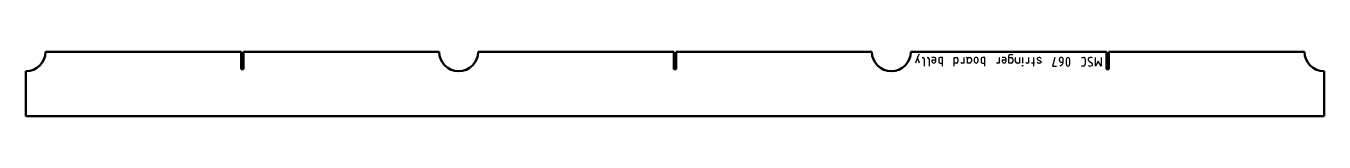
# Model space of a CAD drawing. Header units: millimetres. Extents: x 0 to 1500, y -31 to 44.
import ezdxf

# ---------------------------------------------------------------- set-up
doc = ezdxf.new("R2010")
doc.units = ezdxf.units.MM
doc.layers.add('IV_MARK_SURFACE', color=2, linetype='Continuous', lineweight=25)
doc.layers.add('IV_OUTER_PROFILE', color=7, linetype='Continuous', lineweight=50)

msp = doc.modelspace()

# ---------------------------------------------------------------- linework, layer by layer
at = {"layer": 'IV_MARK_SURFACE'}
for p, q in [((1030.3, 37.4), (1028, 30.7)), ((1030.8, 39.1), (1030.3, 37.4)), ((1032.5, 30.7), (1030.3, 37.4)), ((1035.8, 37.4), (1036.4, 37.4)), ((1038, 35.7), (1038, 27.4)), ((1041.4, 37.4), (1041.9, 37.4)), ((1043.6, 35.7), (1043.6, 27.4)), ((1049.7, 37.4), (1046.9, 37.4)), ((1051.4, 34.1), (1046.9, 34.1)), ((1046.9, 34.1), (1046.9, 33)), ((1051.4, 34.1), (1051.4, 35.7)), ((1051.4, 33), (1051.4, 34.1)), ((1054.7, 35.7), (1054.7, 32.4)), ((1059.1, 37.4), (1056.4, 37.4)), ((1056.4, 30.7), (1059.1, 30.7)), ((1059.1, 30.7), (1059.1, 37.4)), ((1059.1, 27.4), (1059.1, 30.7)), ((1072.5, 30.7), (1072.5, 37.4)), ((1072.5, 37.4), (1075.3, 37.4)), ((1075.3, 30.7), (1072.5, 30.7)), ((1072.5, 27.4), (1072.5, 30.7)), ((1076.9, 35.7), (1076.9, 32.4)), ((1083.6, 30.7), (1081.4, 30.7)), ((1083.6, 37.4), (1083.6, 30.7)), ((1088, 35.7), (1088, 36.3)), ((1088, 30.7), (1088, 35.7)), ((1090.3, 30.7), (1088, 30.7)), ((1089.7, 37.4), (1090.8, 37.4)), ((1092.5, 35.7), (1092.5, 33)), ((1095.8, 35.2), (1095.8, 33)), ((1100.3, 33), (1100.3, 35.2)), ((1103.6, 35.7), (1103.6, 32.4)), ((1108, 37.4), (1105.3, 37.4)), ((1105.3, 30.7), (1108, 30.7)), ((1108, 30.7), (1108, 37.4)), ((1108, 27.4), (1108, 30.7)), ((1124.7, 30.7), (1122.5, 30.7)), ((1124.7, 37.4), (1124.7, 30.7)), ((1130.8, 37.4), (1128, 37.4)), ((1132.5, 34.1), (1128, 34.1)), ((1128, 34.1), (1128, 33)), ((1132.5, 34.1), (1132.5, 35.7)), ((1132.5, 33), (1132.5, 34.1)), ((1135.8, 37.4), (1135.8, 39.1)), ((1135.8, 37.4), (1138.6, 37.4)), ((1135.8, 30.7), (1135.8, 37.4)), ((1138.6, 30.7), (1135.8, 30.7)), ((1137.5, 40.7), (1140.3, 40.7)), ((1140.3, 35.7), (1140.3, 32.4)), ((1143.6, 32.4), (1143.6, 37.4)), ((1148, 30.7), (1145.3, 30.7)), ((1148, 37.4), (1148, 30.7)), ((1151.6, 37.4), (1151.6, 30.7)), ((1158.6, 30.7), (1156.4, 30.7)), ((1158.6, 37.4), (1158.6, 30.7)), ((1164.1, 30.7), (1161.9, 30.7)), ((1164.1, 37.4), (1164.1, 30.7)), ((1165.3, 30.7), (1164.1, 30.7)), ((1164.1, 30.7), (1164.1, 27.4)), ((1168.6, 36.3), (1168.6, 35.7)), ((1169.7, 34.6), (1171.9, 33.5)), ((1171.4, 37.4), (1170.3, 37.4)), ((1171.4, 30.7), (1170.3, 30.7)), ((1173, 32.4), (1173, 31.9)), ((1189.1, 37.4), (1186.4, 27.4)), ((1194.1, 35.2), (1194.1, 34.1)), ((1196.4, 31.9), (1198, 31.9)), ((1198.6, 33), (1198.6, 35.2)), ((1219.7, 37.4), (1221.9, 37.4)), ((1224.1, 35.2), (1224.1, 29.6)), ((1228.6, 33), (1231.4, 31.3)), ((1235.8, 27.4), (1235.8, 37.4)), ((1239.1, 33), (1235.8, 27.4)), ((1242.5, 27.4), (1239.1, 33)), ((1242.5, 37.4), (1242.5, 27.4)), ((1186.4, 27.4), (1190.8, 27.4)), ((1221.9, 27.4), (1219.7, 27.4))]:
    msp.add_line(p, q, dxfattribs=at)
msp.add_circle((1151.6, 27.7), 0.278, dxfattribs=at)
for centre, radius, start, end in [((1033.3, 38.3), 2.63, 108.4184, 161.5816), ((1036.4, 35.7), 1.67, 0, 90), ((1041.9, 35.7), 1.67, 0, 90), ((1049.1, 33), 2.22, 180, 0), ((1049.7, 35.7), 1.67, 0, 90), ((1056.4, 35.7), 1.67, 90, 180), ((1056.4, 32.4), 1.67, 180, 270), ((1075.3, 35.7), 1.67, 0, 90), ((1075.3, 32.4), 1.67, 270, 360), ((1081.4, 31.9), 1.11, 180, 270), ((1086.9, 36.3), 1.11, 0, 90), ((1089.7, 35.7), 1.67, 90, 180), ((1090.3, 33), 2.22, 270, 360), ((1090.8, 35.7), 1.67, 0, 90), ((1098, 35.2), 2.22, 0, 180), ((1098, 33), 2.22, 180, 0), ((1105.3, 35.7), 1.67, 90, 180), ((1105.3, 32.4), 1.67, 180, 270), ((1122.5, 31.9), 1.11, 180, 270), ((1130.3, 33), 2.22, 180, 0), ((1130.8, 35.7), 1.67, 0, 90), ((1137.5, 39.1), 1.67, 90, 180), ((1138.6, 35.7), 1.67, 0, 90), ((1138.6, 32.4), 1.67, 270, 360), ((1145.3, 32.4), 1.67, 180, 270), ((1156.4, 31.9), 1.11, 180, 270), ((1170.3, 35.6), 1.82, 90.3744, 157.0058), ((1170.4, 36.5), 2, 201.8601, 248.1399), ((1170.3, 32.6), 1.82, 202.9942, 269.6256), ((1171.4, 35.6), 1.82, 22.9942, 89.6256), ((1171.4, 32.6), 1.82, 270.3744, 337.0058), ((1171.2, 31.7), 2, 21.8601, 68.1399), ((1196.4, 35.2), 2.22, 0, 180), ((1196.4, 34.1), 2.22, 180, 270), ((1192.8, 32.7), 5.77, 294.8942, 3.1783), ((1215.9, 32.4), 14, 163.8661, 196.1339), ((1204.1, 35.6), 1.81, 23.0373, 156.9627), ((1192.4, 32.4), 14, 343.8661, 16.1339), ((1221.9, 35.2), 2.22, 0, 90), ((1229.8, 35), 2.39, 92.3685, 239.559), ((1230.4, 33.7), 3.74, 56.4174, 100.9627), ((1230.2, 29.4), 2.21, 319.6263, 59.2984), ((1204.1, 29.2), 1.8, 202.4119, 337.5881), ((1221.9, 29.6), 2.22, 270, 360), ((1229.7, 32.1), 4.69, 241.7153, 298.2847)]:
    msp.add_arc(centre, radius, start, end, dxfattribs=at)
at = {"layer": 'IV_OUTER_PROFILE'}
for p, q in [((22.5, 43.9), (248.5, 43.9)), ((248.5, 23.9), (248.5, 43.9)), ((251.5, 43.9), (477.5, 43.9)), ((251.5, 43.9), (251.5, 23.9)), ((522.5, 43.9), (748.5, 43.9)), ((748.5, 23.9), (748.5, 43.9)), ((751.5, 43.9), (977.5, 43.9)), ((751.5, 43.9), (751.5, 23.9)), ((1022.5, 43.9), (1248.5, 43.9)), ((1248.5, 23.9), (1248.5, 43.9)), ((1251.5, 43.9), (1251.5, 23.9)), ((1251.5, 43.9), (1477.5, 43.9)), ((0, 21.4), (0, -30.8)), ((251.5, 23.9), (248.5, 23.9)), ((751.5, 23.9), (748.5, 23.9)), ((1251.5, 23.9), (1248.5, 23.9)), ((1500, 21.4), (1500, -30.8)), ((0, -30.8), (1500, -30.8))]:
    msp.add_line(p, q, dxfattribs=at)
for centre, start, end in [((0, 43.9), 270, 0), ((500, 43.9), 180, 360), ((1000, 43.9), 180, 0), ((1500, 43.9), 180, 270)]:
    msp.add_arc(centre, 22.5, start, end, dxfattribs=at)

doc.saveas('drawing.dxf')
